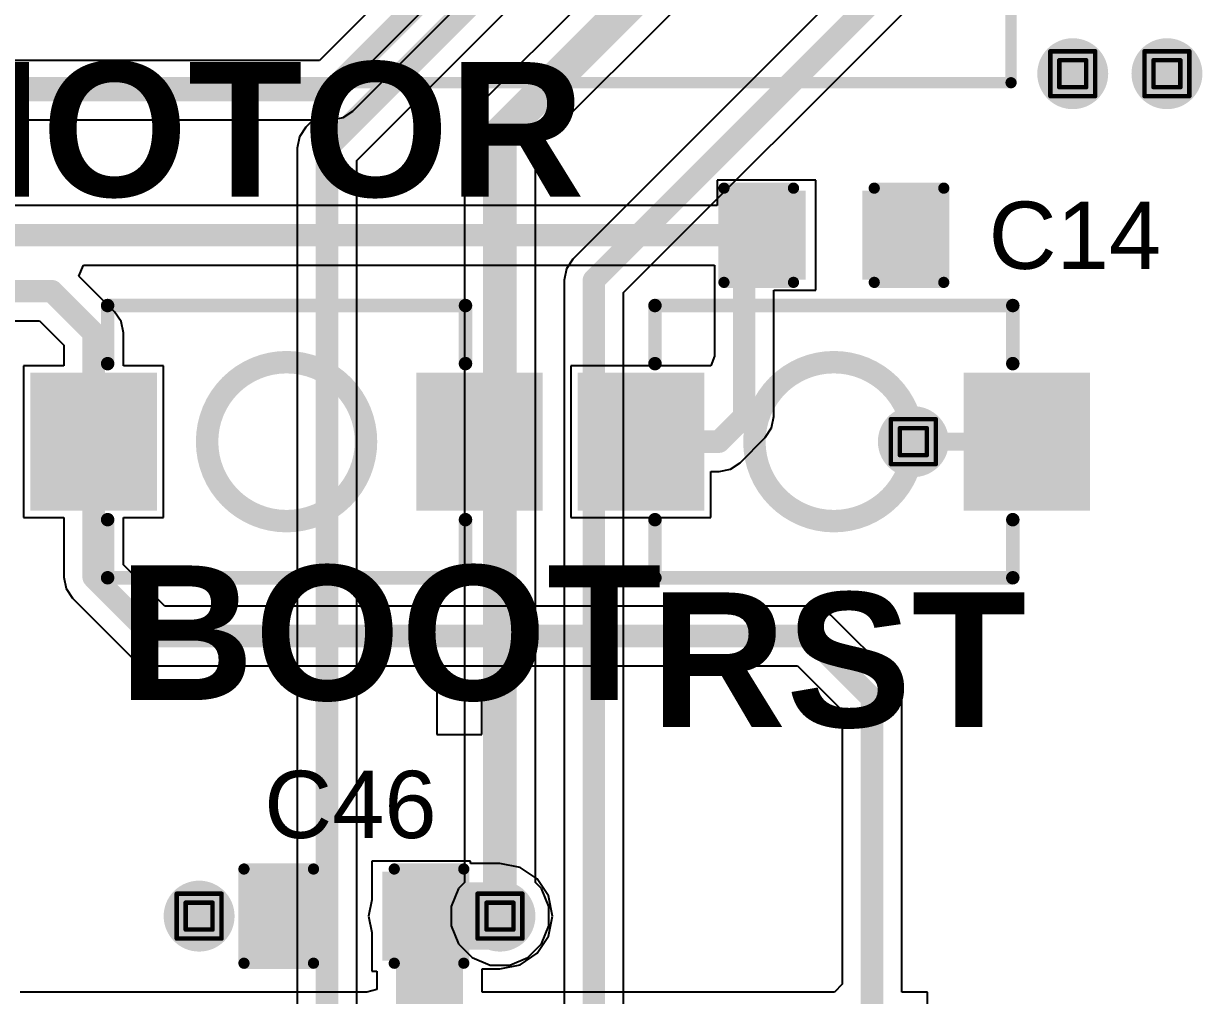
# Model space of a CAD drawing. Header units: inches. Extents: x -6 to 198, y 0 to 119.
# Drawn here: x 8.27 to 21.62, y 37.29 to 48.29 of the extents above; entities that cross this region are included whole.
import ezdxf

# ---------------------------------------------------------------- set-up
doc = ezdxf.new("R2010")
doc.units = ezdxf.units.IN
for name, color, linetype in [('Bottom Layer', 5, 'Continuous'), ('Bottom Solder', 6, 'Continuous'), ('Drill Drawing', 1, 'Continuous'), ('Multi-Layer', 9, 'Continuous'), ('Pad Holes', 156, 'Continuous'), ('Top Layer', 1, 'Continuous'), ('Top Overlay', 2, 'Continuous'), ('Top Paste', 8, 'Continuous'), ('Top Solder', 216, 'Continuous'), ('Via Holes', 16, 'Continuous')]:
    doc.layers.add(name, color=color, linetype=linetype)
doc.styles.add('Arial', font='', dxfattribs={"height": 0.2})
doc.styles.add('Arial_Bold', font='', dxfattribs={"height": 0.2})
doc.styles.get('Arial').set_extended_font_data('Arial')
doc.styles.get('Arial_Bold').set_extended_font_data('Arial', bold=True)

# ---------------------------------------------------------------- blocks, each defined once
blk = doc.blocks.new('C___0603_25')
at = {"layer": 'Top Layer'}
for points in [[(-0.3809999999999999, 0.4445), (-0.3809999999999999, -0.4445), (-1.143, -0.4445), (-1.143, 0.4445)], [(1.143, 0.4445), (1.143, -0.4445), (0.3809999999999999, -0.4445), (0.3809999999999999, 0.4445)]]:
    blk.add_hatch(color=1, dxfattribs=at).paths.add_polyline_path(points)
at = {"layer": 'Top Paste'}
for points in [[(-0.3809999999999999, 0.4445), (-0.3809999999999999, -0.4445), (-1.143, -0.4445), (-1.143, 0.4445)], [(1.143, 0.4445), (1.143, -0.4445), (0.3809999999999999, -0.4445), (0.3809999999999999, 0.4445)]]:
    blk.add_hatch(color=8, dxfattribs=at).paths.add_polyline_path(points)
at = {"layer": 'Top Solder'}
for points in [[(-0.3210001199999999, 0.50449988), (-0.3210001199999999, -0.50449988), (-1.20299988, -0.50449988), (-1.20299988, 0.50449988)], [(1.20299988, 0.50449988), (1.20299988, -0.50449988), (0.3210001199999999, -0.50449988), (0.3210001199999999, 0.50449988)]]:
    blk.add_hatch(color=216, dxfattribs=at).paths.add_polyline_path(points)
at = {"layer": 'Top Overlay', "const_width": 0.127}
for points in [[(-1.2446, 0.5334), (-1.2446, -0.5334)], [(-0.4571999999999999, 0.5334), (-1.2446, 0.5334)], [(1.2446, 0.5334), (0.4571999999999999, 0.5334)], [(1.2446, 0.5334), (1.2446, -0.5334)], [(-0.4571999999999999, -0.5334), (-1.2446, -0.5334)], [(1.2446, -0.5334), (0.4571999999999999, -0.5334)]]:
    blk.add_lwpolyline(points, dxfattribs=at)
at = {"layer": 'Top Overlay', "const_width": 0.0635}
for points in [[(-1.27635, 0.5334, 1), (-1.21285, 0.5334, 1)], [(-1.27635, 0.5334, 1), (-1.21285, 0.5334, 1)], [(-0.4889499999999999, 0.5334, 1), (-0.42545, 0.5334, 1)], [(0.42545, 0.5334, 1), (0.4889499999999999, 0.5334, 1)], [(1.21285, 0.5334, 1), (1.27635, 0.5334, 1)], [(1.21285, 0.5334, 1), (1.27635, 0.5334, 1)], [(-1.27635, -0.5334, 1), (-1.21285, -0.5334, 1)], [(-1.27635, -0.5334, 1), (-1.21285, -0.5334, 1)], [(-0.4889499999999999, -0.5334, 1), (-0.42545, -0.5334, 1)], [(0.42545, -0.5334, 1), (0.4889499999999999, -0.5334, 1)], [(1.21285, -0.5334, 1), (1.27635, -0.5334, 1)], [(1.21285, -0.5334, 1), (1.27635, -0.5334, 1)]]:
    blk.add_lwpolyline(points, format="xyb", close=True, dxfattribs=at)
blk = doc.blocks.new('SS_12D10L9_33')
at = {"layer": 'Bottom Layer'}
blk.add_hatch(color=5, dxfattribs=at).paths.add_polyline_path([(-5.9500135, 1.2499975), (-3.4500185, 1.2499975), (-3.4500185, -1.2499975), (-5.9500135, -1.2499975)])
h = blk.add_hatch(color=5, dxfattribs=at)
edge = h.paths.add_edge_path()
edge.add_arc((0, 0), 1.2499975, 0, 360)
h = blk.add_hatch(color=5, dxfattribs=at)
edge = h.paths.add_edge_path()
edge.add_arc((4.700016, 0), 1.2499975, 0, 360)
at = {"layer": 'Bottom Solder'}
blk.add_hatch(color=6, dxfattribs=at).paths.add_polyline_path([(-6.0008135, 1.3007975), (-3.399218499999999, 1.3007975), (-3.399218499999999, -1.3007975), (-6.0008135, -1.3007975)])
h = blk.add_hatch(color=6, dxfattribs=at)
edge = h.paths.add_edge_path()
edge.add_arc((0, 0), 1.3007975, 0, 360)
h = blk.add_hatch(color=6, dxfattribs=at)
edge = h.paths.add_edge_path()
edge.add_arc((4.700016, 0), 1.3007975, 0, 360)
at = {"layer": 'Multi-Layer'}
blk.add_hatch(color=9, dxfattribs=at).paths.add_polyline_path([(-5.9500135, 1.2499975), (-3.4500185, 1.2499975), (-3.4500185, -1.2499975), (-5.9500135, -1.2499975)])
h = blk.add_hatch(color=9, dxfattribs=at)
edge = h.paths.add_edge_path()
edge.add_arc((0, 0), 1.2499975, 0, 360)
h = blk.add_hatch(color=9, dxfattribs=at)
edge = h.paths.add_edge_path()
edge.add_arc((4.700016, 0), 1.2499975, 0, 360)
at = {"layer": 'Pad Holes'}
h = blk.add_hatch(color=7, dxfattribs=at)
edge = h.paths.add_edge_path()
edge.add_arc((-4.700016, 0), 0.850011, 0, 360)
h = blk.add_hatch(color=7, dxfattribs=at)
edge = h.paths.add_edge_path()
edge.add_arc((0, 0), 0.850011, 0, 360)
h = blk.add_hatch(color=7, dxfattribs=at)
edge = h.paths.add_edge_path()
edge.add_arc((4.700016, 0), 0.850011, 0, 360)
at = {"layer": 'Top Layer'}
blk.add_hatch(color=1, dxfattribs=at).paths.add_polyline_path([(-5.9500135, 1.2499975), (-3.4500185, 1.2499975), (-3.4500185, -1.2499975), (-5.9500135, -1.2499975)])
h = blk.add_hatch(color=1, dxfattribs=at)
edge = h.paths.add_edge_path()
edge.add_arc((0, 0), 1.2499975, 0, 360)
h = blk.add_hatch(color=1, dxfattribs=at)
edge = h.paths.add_edge_path()
edge.add_arc((4.700016, 0), 1.2499975, 0, 360)
at = {"layer": 'Top Solder'}
blk.add_hatch(color=216, dxfattribs=at).paths.add_polyline_path([(-6.0008135, 1.3007975), (-3.399218499999999, 1.3007975), (-3.399218499999999, -1.3007975), (-6.0008135, -1.3007975)])
h = blk.add_hatch(color=216, dxfattribs=at)
edge = h.paths.add_edge_path()
edge.add_arc((0, 0), 1.3007975, 0, 360)
h = blk.add_hatch(color=216, dxfattribs=at)
edge = h.paths.add_edge_path()
edge.add_arc((4.700016, 0), 1.3007975, 0, 360)
at = {"layer": 'Top Overlay', "const_width": 0.127}
for points in [[(-6.476999999999999, 3.429), (6.476999999999999, 3.429)], [(-6.476999999999999, -3.429), (-6.476999999999999, 3.429)], [(6.476999999999999, -3.429), (6.476999999999999, 3.429)], [(-2.794, 2.54), (2.921, 2.54)], [(-2.794, -2.54), (-2.794, 2.54)], [(-2.286, 2.54), (-1.905, 2.54)], [(-2.286, -2.54), (-2.286, 2.54)], [(-1.905, -2.54), (-1.905, 2.54)], [(-1.3758418, 0.5441188), (-1.3758418, 2.54)], [(-0.8170417999999999, 1.2348972), (-0.8170417999999999, 2.54)], [(-0.3090418, 1.4484858), (-0.3090418, 2.54)], [(-0.0042418, 1.4811248), (-0.0042418, 2.54)], [(2.921, -2.54), (2.921, 2.54)], [(-1.3758418, -2.54), (-1.3758418, -0.5441188)], [(-0.8170417999999999, -2.54), (-0.8170417999999999, -1.2348972)], [(-0.3090418, -2.54), (-0.3090418, -1.4484858)], [(-0.0042418, -2.54), (-0.0042418, -1.4811248)], [(-2.794, -2.54), (2.921, -2.54)], [(-2.286, -2.54), (-1.905, -2.54)], [(-6.476999999999999, -3.429), (6.476999999999999, -3.429)]]:
    blk.add_lwpolyline(points, dxfattribs=at)
at = {"layer": 'Top Overlay', "const_width": 0.0635}
for points in [[(-6.508749999999999, 3.429, 1), (-6.445249999999999, 3.429, 1)], [(-6.508749999999999, 3.429, 1), (-6.445249999999999, 3.429, 1)], [(6.445249999999999, 3.429, 1), (6.508749999999999, 3.429, 1)], [(6.445249999999999, 3.429, 1), (6.508749999999999, 3.429, 1)], [(-2.82575, 2.54, 1), (-2.76225, 2.54, 1)], [(-2.82575, 2.54, 1), (-2.76225, 2.54, 1)], [(-2.31775, 2.54, 1), (-2.25425, 2.54, 1)], [(-2.31775, 2.54, 1), (-2.25425, 2.54, 1)], [(-1.93675, 2.54, 1), (-1.87325, 2.54, 1)], [(-1.93675, 2.54, 1), (-1.87325, 2.54, 1)], [(-1.4075918, 2.54, 1), (-1.3440918, 2.54, 1)], [(-0.8487918, 2.54, 1), (-0.7852918, 2.54, 1)], [(-0.3407918, 2.54, 1), (-0.2772918, 2.54, 1)], [(-0.0359918, 2.54, 1), (0.0275082, 2.54, 1)], [(2.88925, 2.54, 1), (2.95275, 2.54, 1)], [(2.88925, 2.54, 1), (2.95275, 2.54, 1)], [(-0.3407918, 1.4484858, 1), (-0.2772918, 1.4484858, 1)], [(-0.0359918, 1.4811248, 1), (0.0275082, 1.4811248, 1)], [(-0.8487918, 1.2348972, 1), (-0.7852918, 1.2348972, 1)], [(-1.4075918, 0.5441188, 1), (-1.3440918, 0.5441188, 1)], [(-1.4075918, -0.5441188, 1), (-1.3440918, -0.5441188, 1)], [(-0.8487918, -1.2348972, 1), (-0.7852918, -1.2348972, 1)], [(-0.3407918, -1.4484858, 1), (-0.2772918, -1.4484858, 1)], [(-0.0359918, -1.4811248, 1), (0.0275082, -1.4811248, 1)], [(-2.82575, -2.54, 1), (-2.76225, -2.54, 1)], [(-2.82575, -2.54, 1), (-2.76225, -2.54, 1)], [(-2.31775, -2.54, 1), (-2.25425, -2.54, 1)], [(-2.31775, -2.54, 1), (-2.25425, -2.54, 1)], [(-1.93675, -2.54, 1), (-1.87325, -2.54, 1)], [(-1.93675, -2.54, 1), (-1.87325, -2.54, 1)], [(-1.4075918, -2.54, 1), (-1.3440918, -2.54, 1)], [(-0.8487918, -2.54, 1), (-0.7852918, -2.54, 1)], [(-0.3407918, -2.54, 1), (-0.2772918, -2.54, 1)], [(-0.0359918, -2.54, 1), (0.0275082, -2.54, 1)], [(2.88925, -2.54, 1), (2.95275, -2.54, 1)], [(2.88925, -2.54, 1), (2.95275, -2.54, 1)], [(-6.508749999999999, -3.429, 1), (-6.445249999999999, -3.429, 1)], [(-6.508749999999999, -3.429, 1), (-6.445249999999999, -3.429, 1)], [(6.445249999999999, -3.429, 1), (6.508749999999999, -3.429, 1)], [(6.445249999999999, -3.429, 1), (6.508749999999999, -3.429, 1)]]:
    blk.add_lwpolyline(points, format="xyb", close=True, dxfattribs=at)
blk = doc.blocks.new('TS_1088_AR02016_36')
at = {"layer": 'Top Layer'}
for points in [[(-2.7999055, 0.6799961), (-1.5699105, 0.6799961), (-1.5699105, -0.6799961), (-2.7999055, -0.6799961)], [(1.5699105, 0.6799961), (2.7999055, 0.6799961), (2.7999055, -0.6799961), (1.5699105, -0.6799961)]]:
    blk.add_hatch(color=1, dxfattribs=at).paths.add_polyline_path(points)
at = {"layer": 'Top Paste'}
for points in [[(-2.7999055, 0.6799961), (-1.5699105, 0.6799961), (-1.5699105, -0.6799961), (-2.7999055, -0.6799961)], [(1.5699105, 0.6799961), (2.7999055, 0.6799961), (2.7999055, -0.6799961), (1.5699105, -0.6799961)]]:
    blk.add_hatch(color=8, dxfattribs=at).paths.add_polyline_path(points)
at = {"layer": 'Top Solder'}
for points in [[(-2.9015055, 0.7815961), (-1.4683105, 0.7815961), (-1.4683105, -0.7815961), (-2.9015055, -0.7815961)], [(1.4683105, 0.7815961), (2.9015055, 0.7815961), (2.9015055, -0.7815961), (1.4683105, -0.7815961)]]:
    blk.add_hatch(color=216, dxfattribs=at).paths.add_polyline_path(points)
at = {"layer": 'Top Overlay', "const_width": 0.1524}
for points in [[(-2.0262088, 1.5411958), (-2.0262088, 0.8832087999999999)], [(2.0262088, 1.5411958), (-2.0262088, 1.5411958)], [(2.0262088, 1.5411958), (2.0262088, 0.8832087999999999)], [(-2.0262088, -0.8832087999999999), (-2.0262088, -1.5411958)], [(2.0262088, -0.8832087999999999), (2.0262088, -1.5411958)], [(2.0262088, -1.5411958), (-2.0262088, -1.5411958)]]:
    blk.add_lwpolyline(points, dxfattribs=at)
at = {"layer": 'Top Overlay'}
for points, const_width in [([(-2.0643088, 1.5411958, 1), (-1.9881088, 1.5411958, 1)], 0.0762), ([(-2.0643088, 1.5411958, 1), (-1.9881088, 1.5411958, 1)], 0.0762), ([(1.9881088, 1.5411958, 1), (2.0643088, 1.5411958, 1)], 0.0762), ([(1.9881088, 1.5411958, 1), (2.0643088, 1.5411958, 1)], 0.0762), ([(-2.0643088, 0.8832087999999999, 1), (-1.9881088, 0.8832087999999999, 1)], 0.0762), ([(0.8999727999999999, 2.54e-05, 1), (-0.9000235999999999, 2.54e-05, 1)], 0.254), ([(1.9881088, 0.8832087999999999, 1), (2.0643088, 0.8832087999999999, 1)], 0.0762), ([(-0.9635236, 2.54e-05, 1), (-0.8365235999999999, 2.54e-05, 1)], 0.127), ([(0.8364728, 2.54e-05, 1), (0.9634727999999999, 2.54e-05, 1)], 0.127), ([(-2.0643088, -0.8832087999999999, 1), (-1.9881088, -0.8832087999999999, 1)], 0.0762), ([(1.9881088, -0.8832087999999999, 1), (2.0643088, -0.8832087999999999, 1)], 0.0762), ([(-2.0643088, -1.5411958, 1), (-1.9881088, -1.5411958, 1)], 0.0762), ([(-2.0643088, -1.5411958, 1), (-1.9881088, -1.5411958, 1)], 0.0762), ([(1.9881088, -1.5411958, 1), (2.0643088, -1.5411958, 1)], 0.0762), ([(1.9881088, -1.5411958, 1), (2.0643088, -1.5411958, 1)], 0.0762)]:
    blk.add_lwpolyline(points, format="xyb", close=True, dxfattribs=dict(at, const_width=const_width))
blk = doc.blocks.new('TS_1088_AR02016_37')
at = {"layer": 'Top Layer'}
for points in [[(-2.7999055, 0.6799961), (-1.5699105, 0.6799961), (-1.5699105, -0.6799961), (-2.7999055, -0.6799961)], [(1.5699105, 0.6799961), (2.7999055, 0.6799961), (2.7999055, -0.6799961), (1.5699105, -0.6799961)]]:
    blk.add_hatch(color=1, dxfattribs=at).paths.add_polyline_path(points)
at = {"layer": 'Top Paste'}
for points in [[(-2.7999055, 0.6799961), (-1.5699105, 0.6799961), (-1.5699105, -0.6799961), (-2.7999055, -0.6799961)], [(1.5699105, 0.6799961), (2.7999055, 0.6799961), (2.7999055, -0.6799961), (1.5699105, -0.6799961)]]:
    blk.add_hatch(color=8, dxfattribs=at).paths.add_polyline_path(points)
at = {"layer": 'Top Solder'}
for points in [[(-2.9015055, 0.7815961), (-1.4683105, 0.7815961), (-1.4683105, -0.7815961), (-2.9015055, -0.7815961)], [(1.4683105, 0.7815961), (2.9015055, 0.7815961), (2.9015055, -0.7815961), (1.4683105, -0.7815961)]]:
    blk.add_hatch(color=216, dxfattribs=at).paths.add_polyline_path(points)
at = {"layer": 'Top Overlay', "const_width": 0.1524}
for points in [[(2.0262088, 1.5411958), (-2.0262088, 1.5411958)], [(-2.0262088, 1.5411958), (-2.0262088, 0.8832087999999999)], [(2.0262088, 1.5411958), (2.0262088, 0.8832087999999999)], [(-2.0262088, -0.8832087999999999), (-2.0262088, -1.5411958)], [(2.0262088, -0.8832087999999999), (2.0262088, -1.5411958)], [(2.0262088, -1.5411958), (-2.0262088, -1.5411958)]]:
    blk.add_lwpolyline(points, dxfattribs=at)
at = {"layer": 'Top Overlay'}
for points, const_width in [([(-2.0643088, 1.5411958, 1), (-1.9881088, 1.5411958, 1)], 0.0762), ([(-2.0643088, 1.5411958, 1), (-1.9881088, 1.5411958, 1)], 0.0762), ([(1.9881088, 1.5411958, 1), (2.0643088, 1.5411958, 1)], 0.0762), ([(1.9881088, 1.5411958, 1), (2.0643088, 1.5411958, 1)], 0.0762), ([(-2.0643088, 0.8832087999999999, 1), (-1.9881088, 0.8832087999999999, 1)], 0.0762), ([(0.8999727999999999, 2.54e-05, 1), (-0.9000235999999999, 2.54e-05, 1)], 0.254), ([(1.9881088, 0.8832087999999999, 1), (2.0643088, 0.8832087999999999, 1)], 0.0762), ([(-0.9635236, 2.54e-05, 1), (-0.8365235999999999, 2.54e-05, 1)], 0.127), ([(0.8364728, 2.54e-05, 1), (0.9634727999999999, 2.54e-05, 1)], 0.127), ([(-2.0643088, -0.8832087999999999, 1), (-1.9881088, -0.8832087999999999, 1)], 0.0762), ([(1.9881088, -0.8832087999999999, 1), (2.0643088, -0.8832087999999999, 1)], 0.0762), ([(-2.0643088, -1.5411958, 1), (-1.9881088, -1.5411958, 1)], 0.0762), ([(-2.0643088, -1.5411958, 1), (-1.9881088, -1.5411958, 1)], 0.0762), ([(1.9881088, -1.5411958, 1), (2.0643088, -1.5411958, 1)], 0.0762), ([(1.9881088, -1.5411958, 1), (2.0643088, -1.5411958, 1)], 0.0762)]:
    blk.add_lwpolyline(points, format="xyb", close=True, dxfattribs=dict(at, const_width=const_width))
blk = doc.blocks.new('C___0603_116')
at = {"layer": 'Top Layer'}
for points in [[(-0.3809999999999999, 0.4445), (-0.3810000000000001, -0.4445), (-1.143, -0.4445), (-1.143, 0.4445)], [(1.143, 0.4445), (1.143, -0.4445), (0.3809999999999999, -0.4445), (0.3810000000000001, 0.4445)]]:
    blk.add_hatch(color=1, dxfattribs=at).paths.add_polyline_path(points)
at = {"layer": 'Top Paste'}
for points in [[(-0.3809999999999999, 0.4445), (-0.3810000000000001, -0.4445), (-1.143, -0.4445), (-1.143, 0.4445)], [(1.143, 0.4445), (1.143, -0.4445), (0.3809999999999999, -0.4445), (0.3810000000000001, 0.4445)]]:
    blk.add_hatch(color=8, dxfattribs=at).paths.add_polyline_path(points)
at = {"layer": 'Top Solder'}
for points in [[(-0.3210001199999999, 0.5044998799999999), (-0.3210001200000001, -0.50449988), (-1.20299988, -0.5044998799999999), (-1.20299988, 0.50449988)], [(1.20299988, 0.5044998799999999), (1.20299988, -0.50449988), (0.3210001199999999, -0.5044998799999999), (0.3210001200000001, 0.50449988)]]:
    blk.add_hatch(color=216, dxfattribs=at).paths.add_polyline_path(points)
at = {"layer": 'Top Overlay', "const_width": 0.127}
for points in [[(-1.2446, 0.5334), (-0.4571999999999999, 0.5334)], [(-1.2446, -0.5334), (-1.2446, 0.5334)], [(0.4571999999999999, 0.5334), (1.2446, 0.5334)], [(1.2446, -0.5334), (1.2446, 0.5334)], [(-1.2446, -0.5334), (-0.4571999999999999, -0.5334)], [(0.4571999999999999, -0.5334), (1.2446, -0.5334)]]:
    blk.add_lwpolyline(points, dxfattribs=at)
at = {"layer": 'Top Overlay', "const_width": 0.0635}
for points in [[(-1.27635, 0.5334, 1), (-1.21285, 0.5334, 1)], [(-1.27635, 0.5334, 1), (-1.21285, 0.5334, 1)], [(-0.4889499999999999, 0.5334, 1), (-0.42545, 0.5334, 1)], [(0.42545, 0.5334, 1), (0.4889499999999999, 0.5334, 1)], [(1.21285, 0.5334, 1), (1.27635, 0.5334, 1)], [(1.21285, 0.5334, 1), (1.27635, 0.5334, 1)], [(-1.27635, -0.5334, 1), (-1.21285, -0.5334, 1)], [(-1.27635, -0.5334, 1), (-1.21285, -0.5334, 1)], [(-0.4889499999999999, -0.5334, 1), (-0.42545, -0.5334, 1)], [(0.42545, -0.5334, 1), (0.4889499999999999, -0.5334, 1)], [(1.21285, -0.5334, 1), (1.27635, -0.5334, 1)], [(1.21285, -0.5334, 1), (1.27635, -0.5334, 1)]]:
    blk.add_lwpolyline(points, format="xyb", close=True, dxfattribs=at)

msp = doc.modelspace()

# ---------------------------------------------------------------- hatches: boundary and pattern name
at = {"layer": 'Bottom Layer'}
h = msp.add_hatch(color=5, dxfattribs=at)
edge = h.paths.add_edge_path()
edge.add_arc((20.15473744, 47.72726802), 0.2999994, 0, 360)
h = msp.add_hatch(color=5, dxfattribs=at)
edge = h.paths.add_edge_path()
edge.add_arc((21.2217, 47.72726802), 0.2999994, 0, 360)
h = msp.add_hatch(color=5, dxfattribs=at)
edge = h.paths.add_edge_path()
edge.add_arc((18.3498236, 43.56097459999999), 0.2999994, 0, 360)
h = msp.add_hatch(color=5, dxfattribs=at)
edge = h.paths.add_edge_path()
edge.add_arc((10.2616, 38.1889), 0.2999994, 0, 360)
h = msp.add_hatch(color=5, dxfattribs=at)
edge = h.paths.add_edge_path()
edge.add_arc((13.6684639, 38.1889), 0.2999994, 0, 360)
at = {"layer": 'Bottom Solder'}
h = msp.add_hatch(color=6, dxfattribs=at)
edge = h.paths.add_edge_path()
edge.add_arc((20.15473744, 47.72726802), 0.4015993999999999, 0, 360)
h = msp.add_hatch(color=6, dxfattribs=at)
edge = h.paths.add_edge_path()
edge.add_arc((21.2217, 47.72726802), 0.4015993999999999, 0, 360)
h = msp.add_hatch(color=6, dxfattribs=at)
edge = h.paths.add_edge_path()
edge.add_arc((18.3498236, 43.56097459999999), 0.4015993999999999, 0, 360)
h = msp.add_hatch(color=6, dxfattribs=at)
edge = h.paths.add_edge_path()
edge.add_arc((10.2616, 38.1889), 0.4015993999999999, 0, 360)
h = msp.add_hatch(color=6, dxfattribs=at)
edge = h.paths.add_edge_path()
edge.add_arc((13.6684639, 38.1889), 0.4015993999999999, 0, 360)
at = {"layer": 'Top Layer'}
h = msp.add_hatch(color=1, dxfattribs=at)
edge = h.paths.add_edge_path()
edge.add_arc((20.15473744, 47.72726802), 0.2999994, 0, 360)
h = msp.add_hatch(color=1, dxfattribs=at)
edge = h.paths.add_edge_path()
edge.add_arc((21.2217, 47.72726802), 0.2999994, 0, 360)
h = msp.add_hatch(color=1, dxfattribs=at)
edge = h.paths.add_edge_path()
edge.add_arc((18.3498236, 43.56097459999999), 0.2999994, 0, 360)
h = msp.add_hatch(color=1, dxfattribs=at)
edge = h.paths.add_edge_path()
edge.add_arc((10.2616, 38.1889), 0.2999994, 0, 360)
h = msp.add_hatch(color=1, dxfattribs=at)
edge = h.paths.add_edge_path()
edge.add_arc((13.6684639, 38.1889), 0.2999994, 0, 360)
at = {"layer": 'Top Solder'}
h = msp.add_hatch(color=216, dxfattribs=at)
edge = h.paths.add_edge_path()
edge.add_arc((20.15473744, 47.72726802), 0.4015993999999999, 0, 360)
h = msp.add_hatch(color=216, dxfattribs=at)
edge = h.paths.add_edge_path()
edge.add_arc((21.2217, 47.72726802), 0.4015993999999999, 0, 360)
h = msp.add_hatch(color=216, dxfattribs=at)
edge = h.paths.add_edge_path()
edge.add_arc((18.3498236, 43.56097459999999), 0.4015993999999999, 0, 360)
h = msp.add_hatch(color=216, dxfattribs=at)
edge = h.paths.add_edge_path()
edge.add_arc((10.2616, 38.1889), 0.4015993999999999, 0, 360)
h = msp.add_hatch(color=216, dxfattribs=at)
edge = h.paths.add_edge_path()
edge.add_arc((13.6684639, 38.1889), 0.4015993999999999, 0, 360)
at = {"layer": 'Via Holes'}
h = msp.add_hatch(color=7, dxfattribs=at)
edge = h.paths.add_edge_path()
edge.add_arc((20.15473744, 47.72726802), 0.1499997, 0, 360)
h = msp.add_hatch(color=7, dxfattribs=at)
edge = h.paths.add_edge_path()
edge.add_arc((21.2217, 47.72726802), 0.1499997, 0, 360)
h = msp.add_hatch(color=7, dxfattribs=at)
edge = h.paths.add_edge_path()
edge.add_arc((18.3498236, 43.56097459999999), 0.1499997, 0, 360)
h = msp.add_hatch(color=7, dxfattribs=at)
edge = h.paths.add_edge_path()
edge.add_arc((10.2616, 38.1889), 0.1499997, 0, 360)
h = msp.add_hatch(color=7, dxfattribs=at)
edge = h.paths.add_edge_path()
edge.add_arc((13.6684639, 38.1889), 0.1499997, 0, 360)

# ---------------------------------------------------------------- linework, layer by layer
at = {"layer": 'Bottom Layer'}
for p, q in [((15.06866938, 45.25010253999999), (21.52974358, 51.71117673999999)), ((15.08163862, 50.73203722), (11.4713385, 47.1217371)), ((12.04606938, 46.74422197999999), (15.6563695, 50.3545221)), ((16.36771174, 50.30998066), (13.38462144, 47.32689035999999)), ((14.06987788, 46.87677696), (16.93539666, 49.74229574)), ((18.52119994, 49.6548791), (14.4939385, 45.62761766)), ((13.38462144, 47.32689035999999), (13.29760612, 47.19666202)), ((13.29760612, 47.19666202), (13.26704992, 47.0430479)), ((11.39835922, 47.01251456), (11.37273062, 46.8836756)), ((11.4713385, 47.1217371), (11.39835922, 47.01251456)), ((13.26704992, 47.0430479), (13.26704992, 38.57095918)), ((11.37273062, 46.8836756), (11.37273062, 33.93670377999999)), ((14.06987788, 38.57095918), (14.06987788, 46.87677696)), ((12.04606938, 33.93670377999999), (12.04606938, 46.74422197999999)), ((14.4939385, 45.62761766), (14.42095922, 45.51839512)), ((14.42095922, 45.51839512), (14.39533062, 45.38955616)), ((14.39533062, 45.38955616), (14.39533062, 35.0572324)), ((15.06866938, 34.91777878), (15.06866938, 45.25010253999999)), ((13.1988052, 38.50271445999999), (13.1144645, 38.2990979)), ((13.26704992, 38.57095918), (13.1988052, 38.50271445999999)), ((14.1381226, 38.50271445999999), (14.06987788, 38.57095918)), ((14.2224633, 38.2990979), (14.1381226, 38.50271445999999)), ((13.1144645, 38.2990979), (13.1144645, 38.0787021)), ((14.2224633, 38.0787021), (14.2224633, 38.2990979)), ((13.1144645, 38.0787021), (13.1988052, 37.87508554)), ((14.1381226, 37.87508554), (14.2224633, 38.0787021)), ((13.1988052, 37.87508554), (13.35464944, 37.7192413)), ((13.98227836, 37.7192413), (14.1381226, 37.87508554)), ((13.35464944, 37.7192413), (13.558266, 37.6349006)), ((13.7786618, 37.6349006), (13.98227836, 37.7192413)), ((13.558266, 37.6349006), (13.7786618, 37.6349006))]:
    msp.add_line(p, q, dxfattribs=at)
for points, const_width in [([(14.732, 45.38955616), (21.39028996, 52.04784612)], 0.254), ([(13.6684639, 47.0430479), (17.679416, 51.05399999999999)], 0.3809999999999999), ([(11.7094, 46.8836756), (15.418308, 50.5925836)], 0.254), ([(13.6684639, 38.1889), (13.6684639, 47.0430479)], 0.3809999999999999), ([(11.7094, 33.4899), (11.7094, 46.8836756)], 0.254), ([(14.732, 34.91777878), (14.732, 45.38955616)], 0.254)]:
    msp.add_lwpolyline(points, dxfattribs=dict(at, const_width=const_width))
for points, const_width in [([(13.5732139, 47.0430479, 1), (13.7637139, 47.0430479, 1)], 0.1905), ([(13.5732139, 47.0430479, 1), (13.7637139, 47.0430479, 1)], 0.1905), ([(11.6459, 46.8836756, 1), (11.7729, 46.8836756, 1)], 0.127), ([(11.6459, 46.8836756, 1), (11.7729, 46.8836756, 1)], 0.127), ([(14.6685, 45.38955616, 1), (14.7955, 45.38955616, 1)], 0.127), ([(14.6685, 45.38955616, 1), (14.7955, 45.38955616, 1)], 0.127), ([(13.5732139, 38.1889, 1), (13.7637139, 38.1889, 1)], 0.1905)]:
    msp.add_lwpolyline(points, format="xyb", close=True, dxfattribs=dict(at, const_width=const_width))
at = {"layer": 'Drill Drawing', "const_width": 0.0508}
for points in [[(19.90073744, 47.98126802), (20.40873744, 47.98126802)], [(19.90073744, 47.47326802), (19.90073744, 47.98126802)], [(20.40873744, 47.47326802), (20.40873744, 47.98126802)], [(20.9677, 47.98126802), (21.4757, 47.98126802)], [(20.9677, 47.47326802), (20.9677, 47.98126802)], [(21.4757, 47.47326802), (21.4757, 47.98126802)], [(20.00233744, 47.87966802), (20.30713744, 47.87966802)], [(20.00233744, 47.57486802), (20.00233744, 47.87966802)], [(20.30713744, 47.57486802), (20.30713744, 47.87966802)], [(21.0693, 47.87966802), (21.3741, 47.87966802)], [(21.0693, 47.57486802), (21.0693, 47.87966802)], [(21.3741, 47.57486802), (21.3741, 47.87966802)], [(20.00233744, 47.57486802), (20.30713744, 47.57486802)], [(21.0693, 47.57486802), (21.3741, 47.57486802)], [(19.90073744, 47.47326802), (20.40873744, 47.47326802)], [(20.9677, 47.47326802), (21.4757, 47.47326802)], [(18.0958236, 43.8149746), (18.6038236, 43.8149746)], [(18.0958236, 43.3069746), (18.0958236, 43.8149746)], [(18.6038236, 43.3069746), (18.6038236, 43.8149746)], [(18.1974236, 43.71337459999999), (18.5022236, 43.71337459999999)], [(18.1974236, 43.40857459999999), (18.1974236, 43.71337459999999)], [(18.5022236, 43.40857459999999), (18.5022236, 43.71337459999999)], [(18.1974236, 43.40857459999999), (18.5022236, 43.40857459999999)], [(18.0958236, 43.3069746), (18.6038236, 43.3069746)], [(10.0076, 38.4429), (10.5156, 38.4429)], [(10.0076, 37.9349), (10.0076, 38.4429)], [(10.5156, 37.9349), (10.5156, 38.4429)], [(13.4144639, 38.4429), (13.9224639, 38.4429)], [(13.4144639, 37.9349), (13.4144639, 38.4429)], [(13.9224639, 37.9349), (13.9224639, 38.4429)], [(10.1092, 38.3413), (10.414, 38.3413)], [(10.1092, 38.0365), (10.1092, 38.3413)], [(10.414, 38.0365), (10.414, 38.3413)], [(13.5160639, 38.3413), (13.8208639, 38.3413)], [(13.5160639, 38.0365), (13.5160639, 38.3413)], [(13.8208639, 38.0365), (13.8208639, 38.3413)], [(10.1092, 38.0365), (10.414, 38.0365)], [(13.5160639, 38.0365), (13.8208639, 38.0365)], [(10.0076, 37.9349), (10.5156, 37.9349)], [(13.4144639, 37.9349), (13.9224639, 37.9349)]]:
    msp.add_lwpolyline(points, dxfattribs=at)
at = {"layer": 'Drill Drawing', "const_width": 0.0254}
for points in [[(19.88803744, 47.98126802, 1), (19.91343744, 47.98126802, 1)], [(19.88803744, 47.98126802, 1), (19.91343744, 47.98126802, 1)], [(20.39603744, 47.98126802, 1), (20.42143744, 47.98126802, 1)], [(20.39603744, 47.98126802, 1), (20.42143744, 47.98126802, 1)], [(20.955, 47.98126802, 1), (20.9804, 47.98126802, 1)], [(20.955, 47.98126802, 1), (20.9804, 47.98126802, 1)], [(21.463, 47.98126802, 1), (21.4884, 47.98126802, 1)], [(21.463, 47.98126802, 1), (21.4884, 47.98126802, 1)], [(19.98963744, 47.87966802, 1), (20.01503744, 47.87966802, 1)], [(19.98963744, 47.87966802, 1), (20.01503744, 47.87966802, 1)], [(20.29443744, 47.87966802, 1), (20.31983744, 47.87966802, 1)], [(20.29443744, 47.87966802, 1), (20.31983744, 47.87966802, 1)], [(21.0566, 47.87966802, 1), (21.082, 47.87966802, 1)], [(21.0566, 47.87966802, 1), (21.082, 47.87966802, 1)], [(21.3614, 47.87966802, 1), (21.3868, 47.87966802, 1)], [(21.3614, 47.87966802, 1), (21.3868, 47.87966802, 1)], [(19.98963744, 47.57486802, 1), (20.01503744, 47.57486802, 1)], [(19.98963744, 47.57486802, 1), (20.01503744, 47.57486802, 1)], [(20.29443744, 47.57486802, 1), (20.31983744, 47.57486802, 1)], [(20.29443744, 47.57486802, 1), (20.31983744, 47.57486802, 1)], [(21.0566, 47.57486802, 1), (21.082, 47.57486802, 1)], [(21.0566, 47.57486802, 1), (21.082, 47.57486802, 1)], [(21.3614, 47.57486802, 1), (21.3868, 47.57486802, 1)], [(21.3614, 47.57486802, 1), (21.3868, 47.57486802, 1)], [(19.88803744, 47.47326802, 1), (19.91343744, 47.47326802, 1)], [(19.88803744, 47.47326802, 1), (19.91343744, 47.47326802, 1)], [(20.39603744, 47.47326802, 1), (20.42143744, 47.47326802, 1)], [(20.39603744, 47.47326802, 1), (20.42143744, 47.47326802, 1)], [(20.955, 47.47326802, 1), (20.9804, 47.47326802, 1)], [(20.955, 47.47326802, 1), (20.9804, 47.47326802, 1)], [(21.463, 47.47326802, 1), (21.4884, 47.47326802, 1)], [(21.463, 47.47326802, 1), (21.4884, 47.47326802, 1)], [(18.0831236, 43.8149746, 1), (18.1085236, 43.8149746, 1)], [(18.0831236, 43.8149746, 1), (18.1085236, 43.8149746, 1)], [(18.5911236, 43.8149746, 1), (18.6165236, 43.8149746, 1)], [(18.5911236, 43.8149746, 1), (18.6165236, 43.8149746, 1)], [(18.1847236, 43.71337459999999, 1), (18.2101236, 43.71337459999999, 1)], [(18.1847236, 43.71337459999999, 1), (18.2101236, 43.71337459999999, 1)], [(18.4895236, 43.71337459999999, 1), (18.5149236, 43.71337459999999, 1)], [(18.4895236, 43.71337459999999, 1), (18.5149236, 43.71337459999999, 1)], [(18.1847236, 43.40857459999999, 1), (18.2101236, 43.40857459999999, 1)], [(18.1847236, 43.40857459999999, 1), (18.2101236, 43.40857459999999, 1)], [(18.4895236, 43.40857459999999, 1), (18.5149236, 43.40857459999999, 1)], [(18.4895236, 43.40857459999999, 1), (18.5149236, 43.40857459999999, 1)], [(18.0831236, 43.3069746, 1), (18.1085236, 43.3069746, 1)], [(18.0831236, 43.3069746, 1), (18.1085236, 43.3069746, 1)], [(18.5911236, 43.3069746, 1), (18.6165236, 43.3069746, 1)], [(18.5911236, 43.3069746, 1), (18.6165236, 43.3069746, 1)], [(9.9949, 38.4429, 1), (10.0203, 38.4429, 1)], [(9.9949, 38.4429, 1), (10.0203, 38.4429, 1)], [(10.5029, 38.4429, 1), (10.5283, 38.4429, 1)], [(10.5029, 38.4429, 1), (10.5283, 38.4429, 1)], [(13.4017639, 38.4429, 1), (13.4271639, 38.4429, 1)], [(13.4017639, 38.4429, 1), (13.4271639, 38.4429, 1)], [(13.9097639, 38.4429, 1), (13.9351639, 38.4429, 1)], [(13.9097639, 38.4429, 1), (13.9351639, 38.4429, 1)], [(10.0965, 38.3413, 1), (10.1219, 38.3413, 1)], [(10.0965, 38.3413, 1), (10.1219, 38.3413, 1)], [(10.4013, 38.3413, 1), (10.4267, 38.3413, 1)], [(10.4013, 38.3413, 1), (10.4267, 38.3413, 1)], [(13.5033639, 38.3413, 1), (13.5287639, 38.3413, 1)], [(13.5033639, 38.3413, 1), (13.5287639, 38.3413, 1)], [(13.8081639, 38.3413, 1), (13.8335639, 38.3413, 1)], [(13.8081639, 38.3413, 1), (13.8335639, 38.3413, 1)], [(10.0965, 38.0365, 1), (10.1219, 38.0365, 1)], [(10.0965, 38.0365, 1), (10.1219, 38.0365, 1)], [(10.4013, 38.0365, 1), (10.4267, 38.0365, 1)], [(10.4013, 38.0365, 1), (10.4267, 38.0365, 1)], [(13.5033639, 38.0365, 1), (13.5287639, 38.0365, 1)], [(13.5033639, 38.0365, 1), (13.5287639, 38.0365, 1)], [(13.8081639, 38.0365, 1), (13.8335639, 38.0365, 1)], [(13.8081639, 38.0365, 1), (13.8335639, 38.0365, 1)], [(9.9949, 37.9349, 1), (10.0203, 37.9349, 1)], [(9.9949, 37.9349, 1), (10.0203, 37.9349, 1)], [(10.5029, 37.9349, 1), (10.5283, 37.9349, 1)], [(10.5029, 37.9349, 1), (10.5283, 37.9349, 1)], [(13.4017639, 37.9349, 1), (13.4271639, 37.9349, 1)], [(13.4017639, 37.9349, 1), (13.4271639, 37.9349, 1)], [(13.9097639, 37.9349, 1), (13.9351639, 37.9349, 1)], [(13.9097639, 37.9349, 1), (13.9351639, 37.9349, 1)]]:
    msp.add_lwpolyline(points, format="xyb", close=True, dxfattribs=at)
at = {"layer": 'Top Layer'}
for p, q in [((12.64273062, 48.89555372), (11.62461988, 47.87744298)), ((12.002135, 47.30271209999999), (13.2174615, 48.5180386)), ((11.62461988, 47.87744298), (3.43255854, 47.87744298)), ((11.89291246, 47.22973282), (12.002135, 47.30271209999999)), ((3.572012159999999, 47.20410422), (11.7640735, 47.20410422)), ((11.7640735, 47.20410422), (11.89291246, 47.22973282)), ((17.2466, 46.52009999999999), (16.129, 46.52009999999999)), ((16.129, 46.52009999999999), (16.129, 46.23446938)), ((17.2466, 45.27549999999999), (17.2466, 46.52009999999999)), ((16.129, 46.23446938), (5.50346372, 46.23446938)), ((8.90100836, 45.43413062), (8.9536143, 45.56113062)), ((8.9536143, 45.56113062), (16.09713062, 45.56113062)), ((16.09713062, 45.56113062), (16.09713062, 44.52946136)), ((9.304845499999999, 45.03029348), (8.90100836, 45.43413062)), ((16.77046938, 43.84527679999999), (16.77046938, 45.27549999999999)), ((16.77046938, 45.27549999999999), (17.2466, 45.27549999999999)), ((9.377824780000001, 44.92107094), (9.304845499999999, 45.03029348)), ((4.80569778, 44.9275327), (8.45536028, 44.9275327)), ((8.45536028, 44.9275327), (8.73011462, 44.65277836)), ((9.40345338, 44.79223198), (9.377824780000001, 44.92107094)), ((9.40345338, 44.41879609999999), (9.40345338, 44.79223198)), ((8.73011462, 44.65277836), (8.73011462, 44.41879609999999)), ((16.09713062, 44.52946136), (16.05768696, 44.41879609999999)), ((8.73011462, 44.41879609999999), (8.2739865, 44.41879609999999)), ((8.2739865, 44.41879609999999), (8.2739865, 42.7032039)), ((9.859581499999999, 44.41879609999999), (9.40345338, 44.41879609999999)), ((9.859581499999999, 42.7032039), (9.859581499999999, 44.41879609999999)), ((16.05768696, 44.41879609999999), (14.4720945, 44.41879609999999)), ((14.4720945, 44.41879609999999), (14.4720945, 42.7032039)), ((16.74484332, 43.71644038), (16.77046938, 43.84527679999999)), ((16.6718615, 43.60721529999999), (16.74484332, 43.71644038)), ((16.3875847, 43.3229385), (16.6718615, 43.60721529999999)), ((16.27836216, 43.24995922), (16.3875847, 43.3229385)), ((16.0576895, 42.7032039), (16.0576895, 43.22433062)), ((16.0576895, 43.22433062), (16.1495232, 43.22433062)), ((16.1495232, 43.22433062), (16.27836216, 43.24995922)), ((8.2739865, 42.7032039), (8.73011462, 42.7032039)), ((8.73011462, 42.7032039), (8.73011462, 42.0275766)), ((9.40345338, 42.16703022), (9.40345338, 42.7032039)), ((9.40345338, 42.7032039), (9.859581499999999, 42.7032039)), ((14.4720945, 42.7032039), (16.0576895, 42.7032039)), ((9.87363786, 41.69684574), (9.40345338, 42.16703022)), ((8.73011462, 42.0275766), (8.75574322, 41.89873763999999)), ((8.75574322, 41.89873763999999), (8.8287225, 41.7895151)), ((8.8287225, 41.7895151), (9.496122739999999, 41.12211486)), ((17.17638424, 41.69684574), (9.87363786, 41.69684574)), ((17.3052232, 41.67121714), (17.17638424, 41.69684574)), ((17.41444574, 41.59823786), (17.3052232, 41.67121714)), ((18.1196615, 40.8930221), (17.41444574, 41.59823786)), ((9.496122739999999, 41.12211486), (9.605345279999998, 41.04913558)), ((9.605345279999998, 41.04913558), (9.73418424, 41.02350698)), ((9.73418424, 41.02350698), (17.03693062, 41.02350698)), ((17.03693062, 41.02350698), (17.54493062, 40.51550698)), ((18.19264332, 40.78379701999999), (18.1196615, 40.8930221)), ((13.4620254, 40.7543127), (12.954, 40.7543127)), ((12.954, 40.7543127), (12.954, 40.2463)), ((13.4620254, 40.2463), (13.4620254, 40.7543127)), ((18.21826938, 40.6549606), (18.19264332, 40.78379701999999)), ((18.21826938, 37.32920144), (18.21826938, 40.6549606)), ((17.54493062, 40.51550698), (17.54493062, 37.41900568)), ((12.954, 40.2463), (13.4620254, 40.2463)), ((13.335, 38.8112), (12.2174, 38.8112)), ((12.2174, 38.8112), (12.2174, 38.37413204)), ((13.335, 38.78454523999999), (13.335, 38.8112)), ((13.6684639, 38.78454523999999), (13.335, 38.78454523999999)), ((13.89640858, 38.7392037), (13.6684639, 38.78454523999999)), ((14.08964924, 38.61008534), (13.89640858, 38.7392037)), ((14.2187676, 38.41684468), (14.08964924, 38.61008534)), ((12.2174, 38.37413204), (12.18055476, 38.1889)), ((14.26410914, 38.1889), (14.2187676, 38.41684468)), ((12.18055476, 38.1889), (12.2174, 38.00366796)), ((14.2187676, 37.96095532), (14.26410914, 38.1889)), ((12.2174, 38.00366796), (12.2174, 37.5666)), ((14.08964924, 37.76771466), (14.2187676, 37.96095532)), ((13.89640858, 37.6385963), (14.08964924, 37.76771466)), ((12.2174, 37.5666), (12.2749564, 37.5666)), ((12.2749564, 37.5666), (12.2749564, 37.35682902)), ((13.46624688, 37.32920144), (13.46624688, 37.59325475999999)), ((13.46624688, 37.59325475999999), (13.6684639, 37.59325475999999)), ((13.6684639, 37.59325475999999), (13.89640858, 37.6385963)), ((17.54493062, 37.41900568), (17.45512638, 37.32920144)), ((8.3638009, 37.32920398), (8.23679836, 37.32920144)), ((8.476401639999999, 37.32920144), (8.3638009, 37.32920398)), ((9.50679836, 37.32920144), (8.476401639999999, 37.32920144)), ((9.633800899999999, 37.32920398), (9.50679836, 37.32920144)), ((9.74640164, 37.32920144), (9.633800899999999, 37.32920398)), ((10.77679836, 37.32920144), (9.74640164, 37.32920144)), ((10.9038009, 37.32920398), (10.77679836, 37.32920144)), ((11.01640164, 37.32920144), (10.9038009, 37.32920398)), ((12.04679836, 37.32920144), (11.01640164, 37.32920144)), ((12.1593991, 37.32920398), (12.04679836, 37.32920144)), ((12.2749564, 37.35682902), (12.1593991, 37.32920398)), ((14.58679836, 37.32920144), (13.46624688, 37.32920144)), ((14.7138009, 37.32920398), (14.58679836, 37.32920144)), ((14.82640164, 37.32920144), (14.7138009, 37.32920398)), ((15.85679836, 37.32920144), (14.82640164, 37.32920144)), ((15.9838009, 37.32920398), (15.85679836, 37.32920144)), ((16.09640164, 37.32920144), (15.9838009, 37.32920398)), ((17.12679836, 37.32920144), (16.09640164, 37.32920144)), ((17.2538009, 37.32920398), (17.12679836, 37.32920144)), ((17.45512638, 37.32920144), (17.2538009, 37.32920398)), ((18.5093991, 37.32920144), (18.21826938, 37.32920144)), ((18.5093991, 35.47360444), (18.5093991, 37.32920144))]:
    msp.add_line(p, q, dxfattribs=at)
for points, const_width in [([(11.7640735, 47.54077359999999), (12.9794, 48.7561001)], 0.254), ([(3.43255854, 47.54077359999999), (11.7640735, 47.54077359999999)], 0.254), ([(5.315866939999999, 45.8978), (16.6878, 45.8978)], 0.254), ([(16.4338, 45.6438), (16.6878, 45.8978)], 0.254), ([(16.4338, 43.84527679999999), (16.4338, 45.6438)], 0.254), ([(3.82789938, 45.26420208), (8.5948139, 45.26420208)], 0.254), ([(8.5948139, 45.26420208), (9.066784, 44.79223198)], 0.254), ([(9.066784, 43.561), (9.066784, 44.79223198)], 0.254), ([(16.1495232, 43.561), (16.4338, 43.84527679999999)], 0.254), ([(9.066784, 42.0275766), (9.066784, 43.561)], 0.254), ([(15.264892, 43.561), (16.1495232, 43.561)], 0.254), ([(18.3498236, 43.56097459999999), (19.6346826, 43.56097459999999)], 0.2032), ([(19.6346826, 43.56097459999999), (19.634708, 43.561)], 0.2032), ([(9.066784, 42.0275766), (9.73418424, 41.36017636)], 0.254), ([(9.73418424, 41.36017636), (17.17638424, 41.36017636)], 0.254), ([(17.17638424, 41.36017636), (17.8816, 40.6549606)], 0.254), ([(17.8816, 36.40140294), (17.8816, 40.6549606)], 0.254), ([(12.7762, 38.1889), (13.1572, 38.1889)], 0.7619999999999999), ([(12.87060164, 37.90230164), (13.1572, 38.1889)], 0.7619999999999999), ([(13.1572, 38.1889), (13.6684639, 38.1889)], 0.7619999999999999), ([(12.87060164, 36.47040458), (12.87060164, 37.90230164)], 0.7619999999999999)]:
    msp.add_lwpolyline(points, dxfattribs=dict(at, const_width=const_width))
for points, const_width in [([(11.7005735, 47.54077359999999, 1), (11.8275735, 47.54077359999999, 1)], 0.127), ([(11.7005735, 47.54077359999999, 1), (11.8275735, 47.54077359999999, 1)], 0.127), ([(16.6243, 45.8978, 1), (16.7513, 45.8978, 1)], 0.127), ([(16.6243, 45.8978, 1), (16.7513, 45.8978, 1)], 0.127), ([(16.3703, 45.6438, 1), (16.4973, 45.6438, 1)], 0.127), ([(16.3703, 45.6438, 1), (16.4973, 45.6438, 1)], 0.127), ([(8.5313139, 45.26420208, 1), (8.6583139, 45.26420208, 1)], 0.127), ([(8.5313139, 45.26420208, 1), (8.6583139, 45.26420208, 1)], 0.127), ([(9.003283999999999, 44.79223198, 1), (9.130284, 44.79223198, 1)], 0.127), ([(9.003283999999999, 44.79223198, 1), (9.130284, 44.79223198, 1)], 0.127), ([(16.3703, 43.84527679999999, 1), (16.4973, 43.84527679999999, 1)], 0.127), ([(16.3703, 43.84527679999999, 1), (16.4973, 43.84527679999999, 1)], 0.127), ([(9.003283999999999, 43.561, 1), (9.130284, 43.561, 1)], 0.127), ([(9.003283999999999, 43.561, 1), (9.130284, 43.561, 1)], 0.127), ([(15.201392, 43.561, 1), (15.328392, 43.561, 1)], 0.127), ([(16.0860232, 43.561, 1), (16.2130232, 43.561, 1)], 0.127), ([(16.0860232, 43.561, 1), (16.2130232, 43.561, 1)], 0.127), ([(18.2990236, 43.56097459999999, 1), (18.4006236, 43.56097459999999, 1)], 0.1016), ([(19.5838826, 43.56097459999999, 1), (19.6854826, 43.56097459999999, 1)], 0.1016), ([(19.5838826, 43.56097459999999, 1), (19.6854826, 43.56097459999999, 1)], 0.1016), ([(19.583908, 43.561, 1), (19.685508, 43.561, 1)], 0.1016), ([(9.003283999999999, 42.0275766, 1), (9.130284, 42.0275766, 1)], 0.127), ([(9.003283999999999, 42.0275766, 1), (9.130284, 42.0275766, 1)], 0.127), ([(9.67068424, 41.36017636, 1), (9.79768424, 41.36017636, 1)], 0.127), ([(9.67068424, 41.36017636, 1), (9.79768424, 41.36017636, 1)], 0.127), ([(17.11288424, 41.36017636, 1), (17.23988424, 41.36017636, 1)], 0.127), ([(17.11288424, 41.36017636, 1), (17.23988424, 41.36017636, 1)], 0.127), ([(17.8181, 40.6549606, 1), (17.9451, 40.6549606, 1)], 0.127), ([(17.8181, 40.6549606, 1), (17.9451, 40.6549606, 1)], 0.127), ([(12.5857, 38.1889, 1), (12.9667, 38.1889, 1)], 0.3809999999999999), ([(12.9667, 38.1889, 1), (13.3477, 38.1889, 1)], 0.3809999999999999), ([(12.9667, 38.1889, 1), (13.3477, 38.1889, 1)], 0.3809999999999999), ([(12.9667, 38.1889, 1), (13.3477, 38.1889, 1)], 0.3809999999999999), ([(13.4779639, 38.1889, 1), (13.8589639, 38.1889, 1)], 0.3809999999999999), ([(12.68010164, 37.90230164, 1), (13.06110164, 37.90230164, 1)], 0.3809999999999999), ([(12.68010164, 37.90230164, 1), (13.06110164, 37.90230164, 1)], 0.3809999999999999)]:
    msp.add_lwpolyline(points, format="xyb", close=True, dxfattribs=dict(at, const_width=const_width))

# ---------------------------------------------------------------- block references
for name, p in [('SS_12D10L9_33', (12.9794, 51.05399999999999)), ('C___0603_116', (17.4498, 45.8978))]:
    msp.add_blockref(name, p)
at = {"rotation": 180}
for name, p in [('TS_1088_AR02016_36', (11.251692, 43.561)), ('TS_1088_AR02016_37', (17.4498, 43.561)), ('C___0603_25', (12.0142, 38.1889))]:
    msp.add_blockref(name, p, dxfattribs=at)

# ---------------------------------------------------------------- texts
at = {"layer": 'Top Overlay', "style": 'Arial_Bold'}
for s, p in [('MOTOR', (6.70500818, 46.33519816)), ('BOOT', (9.348998319999998, 40.6352248)), ('RST', (15.37113766, 40.3295485))]:
    msp.add_text(s, height=1.524, rotation=360, dxfattribs=at).set_placement(p)
at = {"layer": 'Top Overlay', "style": 'Arial'}
for s, p in [('C14', (19.20254732, 45.51692446)), ('C46', (10.9987334, 39.07238312))]:
    msp.add_text(s, height=0.7619999999999999, dxfattribs=at).set_placement(p)

doc.saveas('drawing.dxf')
